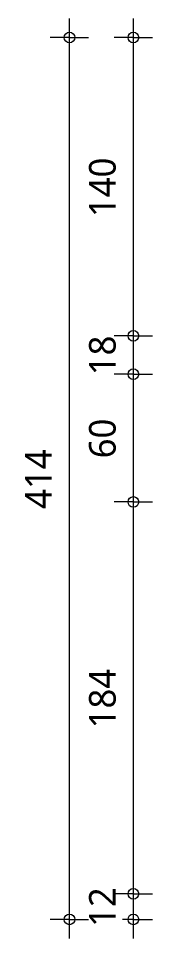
# Model space of a CAD drawing. Header units: millimetres. Extents: x 6732 to 10947, y 894 to 9086.
# Drawn here: x 7660.8 to 7723.8, y 6678.6 to 7110.6 of the extents above; entities that cross this region are included whole.
import ezdxf

# ---------------------------------------------------------------- set-up
doc = ezdxf.new("R2010")
doc.units = ezdxf.units.MM
doc.layers.add('A-ANNO-DIMS', color=211, linetype='Continuous', lineweight=13)
doc.layers.add('A-ANNO-DIMS-5', color=211, linetype='Continuous', lineweight=13)
doc.styles.add('Segoe UI_2', font='segoeui.ttf', dxfattribs={"height": 12.5})
doc.dimstyles.new('2_5_mm_1', dxfattribs={"dimscale": 304.8, "dimtxt": 13.092049, "dimasz": 0.016404, "dimexe": 0.029528, "dimexo": 0.0625, "dimgap": 0.014764, "dimtad": 1, "dimdec": 0, "dimzin": 0, "dimdsep": 46, "dimtxsty": 'Segoe UI_2', "dimblk1": 'DOTBLANK', "dimblk2": 'DOTBLANK', "dimsah": 1, "dimcen": 0.09, "dimdle": 0.029528, "dimazin": 0, "dimtfac": 1, "dimtdec": 4, "dimtix": 1, "dimtmove": 0, "dimatfit": 3, "dimfxl": 0.029528, "dimfxlon": 1, "dimtvp": 1, "dimtfill": 1, "dimtolj": 1, "dimtzin": 0, "dimarcsym": 2})

# ---------------------------------------------------------------- blocks, each defined once
blk = doc.blocks.new('DIMBLOCK19-Details Strandbaak Patio Woning')
at = {"layer": 'A-ANNO-DIMS-5'}
for p, q in [((7714.75, 6961.57), (7705.75, 6961.57)), ((7714.75, 6934.57), (7714.75, 6961.57)), ((7714.75, 6961.57), (7723.75, 6961.57)), ((7714.75, 6943.57), (7705.75, 6943.57)), ((7714.75, 6943.57), (7723.75, 6943.57))]:
    blk.add_line(p, q, dxfattribs=at)
for centre in [(7714.75, 6961.57), (7714.75, 6943.57)]:
    blk.add_circle(centre, 2.5, dxfattribs=at)
at = {"layer": 'A-ANNO-DIMS-5', "color": 0, "insert": (7693.94, 6943.04), "char_height": 12.5, "width": 22.8516, "attachment_point": 1, "rotation": 90, "line_spacing_factor": 1.142579, "style": 'Segoe UI_2', "bg_fill": 3, "box_fill_scale": 1.25, "bg_fill_color": 9, "bg_fill_true_color": 13158600, "bg_fill_transparency": 0}
blk.add_mtext('18', dxfattribs=at)
blk = doc.blocks.new('_DotBlank')
at = {"color": 0, "linetype": 'ByBlock', "lineweight": -2}
blk.add_line((-0.5, 0), (-1, 0), dxfattribs=at)
blk.add_circle((0, 0), 0.5, dxfattribs=at)
blk = doc.blocks.new('DIMBLOCK20-Details Strandbaak Patio Woning')
at = {"layer": 'A-ANNO-DIMS-5'}
for p, q in [((7714.75, 6961.57), (7714.75, 7110.57)), ((7714.75, 7101.57), (7705.75, 7101.57)), ((7714.75, 7101.57), (7723.75, 7101.57)), ((7714.75, 6961.57), (7705.75, 6961.57)), ((7714.75, 6961.57), (7723.75, 6961.57))]:
    blk.add_line(p, q, dxfattribs=at)
for centre in [(7714.75, 7101.57), (7714.75, 6961.57)]:
    blk.add_circle(centre, 2.5, dxfattribs=at)
at = {"layer": 'A-ANNO-DIMS-5', "color": 0, "insert": (7693.94, 7017.28), "char_height": 12.5, "width": 34.2774, "attachment_point": 1, "rotation": 90, "line_spacing_factor": 1.142579, "style": 'Segoe UI_2', "bg_fill": 3, "box_fill_scale": 1.25, "bg_fill_color": 9, "bg_fill_true_color": 13158600, "bg_fill_transparency": 0}
blk.add_mtext('140', dxfattribs=at)
blk = doc.blocks.new('DIMBLOCK21-Details Strandbaak Patio Woning')
at = {"layer": 'A-ANNO-DIMS-5'}
for p, q in [((7714.75, 6699.57), (7705.75, 6699.57)), ((7714.75, 6678.57), (7714.75, 6699.57)), ((7714.75, 6699.57), (7723.75, 6699.57)), ((7714.75, 6687.57), (7705.75, 6687.57)), ((7714.75, 6687.57), (7723.75, 6687.57))]:
    blk.add_line(p, q, dxfattribs=at)
for centre in [(7714.75, 6699.57), (7714.75, 6687.57)]:
    blk.add_circle(centre, 2.5, dxfattribs=at)
at = {"layer": 'A-ANNO-DIMS-5', "color": 0, "insert": (7693.94, 6684.04), "char_height": 12.5, "width": 22.8516, "attachment_point": 1, "rotation": 90, "line_spacing_factor": 1.142579, "style": 'Segoe UI_2', "bg_fill": 3, "box_fill_scale": 1.25, "bg_fill_color": 9, "bg_fill_true_color": 13158600, "bg_fill_transparency": 0}
blk.add_mtext('12', dxfattribs=at)
blk = doc.blocks.new('DIMBLOCK22-Details Strandbaak Patio Woning')
at = {"layer": 'A-ANNO-DIMS-5'}
for p, q in [((7714.75, 6883.57), (7705.75, 6883.57)), ((7714.75, 6699.57), (7714.75, 6883.57)), ((7714.75, 6883.57), (7723.75, 6883.57)), ((7714.75, 6699.57), (7705.75, 6699.57)), ((7714.75, 6699.57), (7723.75, 6699.57))]:
    blk.add_line(p, q, dxfattribs=at)
for centre in [(7714.75, 6883.57), (7714.75, 6699.57)]:
    blk.add_circle(centre, 2.5, dxfattribs=at)
at = {"layer": 'A-ANNO-DIMS-5', "color": 0, "insert": (7693.94, 6777.28), "char_height": 12.5, "width": 34.2774, "attachment_point": 1, "rotation": 90, "line_spacing_factor": 1.142579, "style": 'Segoe UI_2', "bg_fill": 3, "box_fill_scale": 1.25, "bg_fill_color": 9, "bg_fill_true_color": 13158600, "bg_fill_transparency": 0}
blk.add_mtext('184', dxfattribs=at)
blk = doc.blocks.new('DIMBLOCK23-Details Strandbaak Patio Woning')
at = {"layer": 'A-ANNO-DIMS-5'}
for p, q in [((7714.75, 6883.57), (7714.75, 6952.57)), ((7714.75, 6943.57), (7705.75, 6943.57)), ((7714.75, 6943.57), (7723.75, 6943.57)), ((7714.75, 6883.57), (7705.75, 6883.57)), ((7714.75, 6883.57), (7723.75, 6883.57))]:
    blk.add_line(p, q, dxfattribs=at)
for centre in [(7714.75, 6943.57), (7714.75, 6883.57)]:
    blk.add_circle(centre, 2.5, dxfattribs=at)
at = {"layer": 'A-ANNO-DIMS-5', "color": 0, "insert": (7693.94, 6904.04), "char_height": 12.5, "width": 22.8516, "attachment_point": 1, "rotation": 90, "line_spacing_factor": 1.142579, "style": 'Segoe UI_2', "bg_fill": 3, "box_fill_scale": 1.25, "bg_fill_color": 9, "bg_fill_true_color": 13158600, "bg_fill_transparency": 0}
blk.add_mtext('60', dxfattribs=at)
blk = doc.blocks.new('DIMBLOCK144-Details Strandbaak Patio Woning')
at = {"layer": 'A-ANNO-DIMS-5'}
for p, q in [((7684.75, 6678.57), (7684.75, 7110.57)), ((7684.75, 7101.57), (7675.75, 7101.57)), ((7684.75, 7101.57), (7693.75, 7101.57)), ((7684.75, 6687.57), (7675.75, 6687.57)), ((7684.75, 6687.57), (7693.75, 6687.57))]:
    blk.add_line(p, q, dxfattribs=at)
for centre in [(7684.75, 7101.57), (7684.75, 6687.57)]:
    blk.add_circle(centre, 2.5, dxfattribs=at)
at = {"layer": 'A-ANNO-DIMS-5', "color": 0, "insert": (7663.94, 6880.28), "char_height": 12.5, "width": 34.2774, "attachment_point": 1, "rotation": 90, "line_spacing_factor": 1.142579, "style": 'Segoe UI_2', "bg_fill": 3, "box_fill_scale": 1.25, "bg_fill_color": 9, "bg_fill_true_color": 13158600, "bg_fill_transparency": 0}
blk.add_mtext('414', dxfattribs=at)

msp = doc.modelspace()

# ---------------------------------------------------------------- dimensions: what is measured, and where the dimension line sits
at = {"layer": 'A-ANNO-DIMS'}
for base, p1, p2, override, picture, middle in [((7714.75, 6961.57), (7723.75, 6943.57), (7723.75, 6961.57), {"dimpost": '<>', "dimfxl": 18}, 'DIMBLOCK19-Details Strandbaak Patio Woning', (7703.76, 6952.57)), ((7714.75, 6699.57), (7723.75, 6687.57), (7723.75, 6699.57), {"dimpost": '<>', "dimfxl": 12}, 'DIMBLOCK21-Details Strandbaak Patio Woning', (7703.86, 6693.57))]:
    dim = msp.add_linear_dim(base=base, p1=p1, p2=p2, angle=90, dimstyle='2_5_mm_1', override=override, dxfattribs=at)
    dim.commit()
    dim.dimension.update_dxf_attribs({"geometry": picture, "text_midpoint": middle})

# ---------------------------------------------------------------- next in the draw order: dimensions: what is measured, and where the dimension line sits
for base, p1, p2, override, picture, middle in [((7714.75, 7101.57), (7723.75, 6961.57), (7723.75, 7101.57), {"dimpost": '<>', "dimfxl": 140}, 'DIMBLOCK20-Details Strandbaak Patio Woning', (7703.75, 7031.57)), ((7714.75, 6883.57), (7723.75, 6699.57), (7723.75, 6883.57), {"dimpost": '<>', "dimfxl": 184}, 'DIMBLOCK22-Details Strandbaak Patio Woning', (7703.76, 6791.57))]:
    dim = msp.add_linear_dim(base=base, p1=p1, p2=p2, angle=90, dimstyle='2_5_mm_1', override=override, dxfattribs=at)
    dim.commit()
    dim.dimension.update_dxf_attribs({"geometry": picture, "text_midpoint": middle})

# ---------------------------------------------------------------- next in the draw order: dimensions: what is measured, and where the dimension line sits
dim = msp.add_linear_dim(base=(7714.75, 6943.57), p1=(7723.75, 6883.57), p2=(7723.75, 6943.57), angle=90, dimstyle='2_5_mm_1', override={"dimpost": '<>', "dimfxl": 60}, dxfattribs=at)
dim.commit()
dim.dimension.update_dxf_attribs({"geometry": 'DIMBLOCK23-Details Strandbaak Patio Woning', "text_midpoint": (7703.79, 6913.57)})

# ---------------------------------------------------------------- next in the draw order: dimensions: what is measured, and where the dimension line sits
dim = msp.add_linear_dim(base=(7684.75, 7101.57), p1=(7693.75, 6687.57), p2=(7693.75, 7101.57), angle=90, dimstyle='2_5_mm_1', override={"dimpost": '<>', "dimfxl": 414}, dxfattribs=at)
dim.commit()
dim.dimension.update_dxf_attribs({"geometry": 'DIMBLOCK144-Details Strandbaak Patio Woning', "text_midpoint": (7673.86, 6894.57)})

doc.saveas('drawing.dxf')
